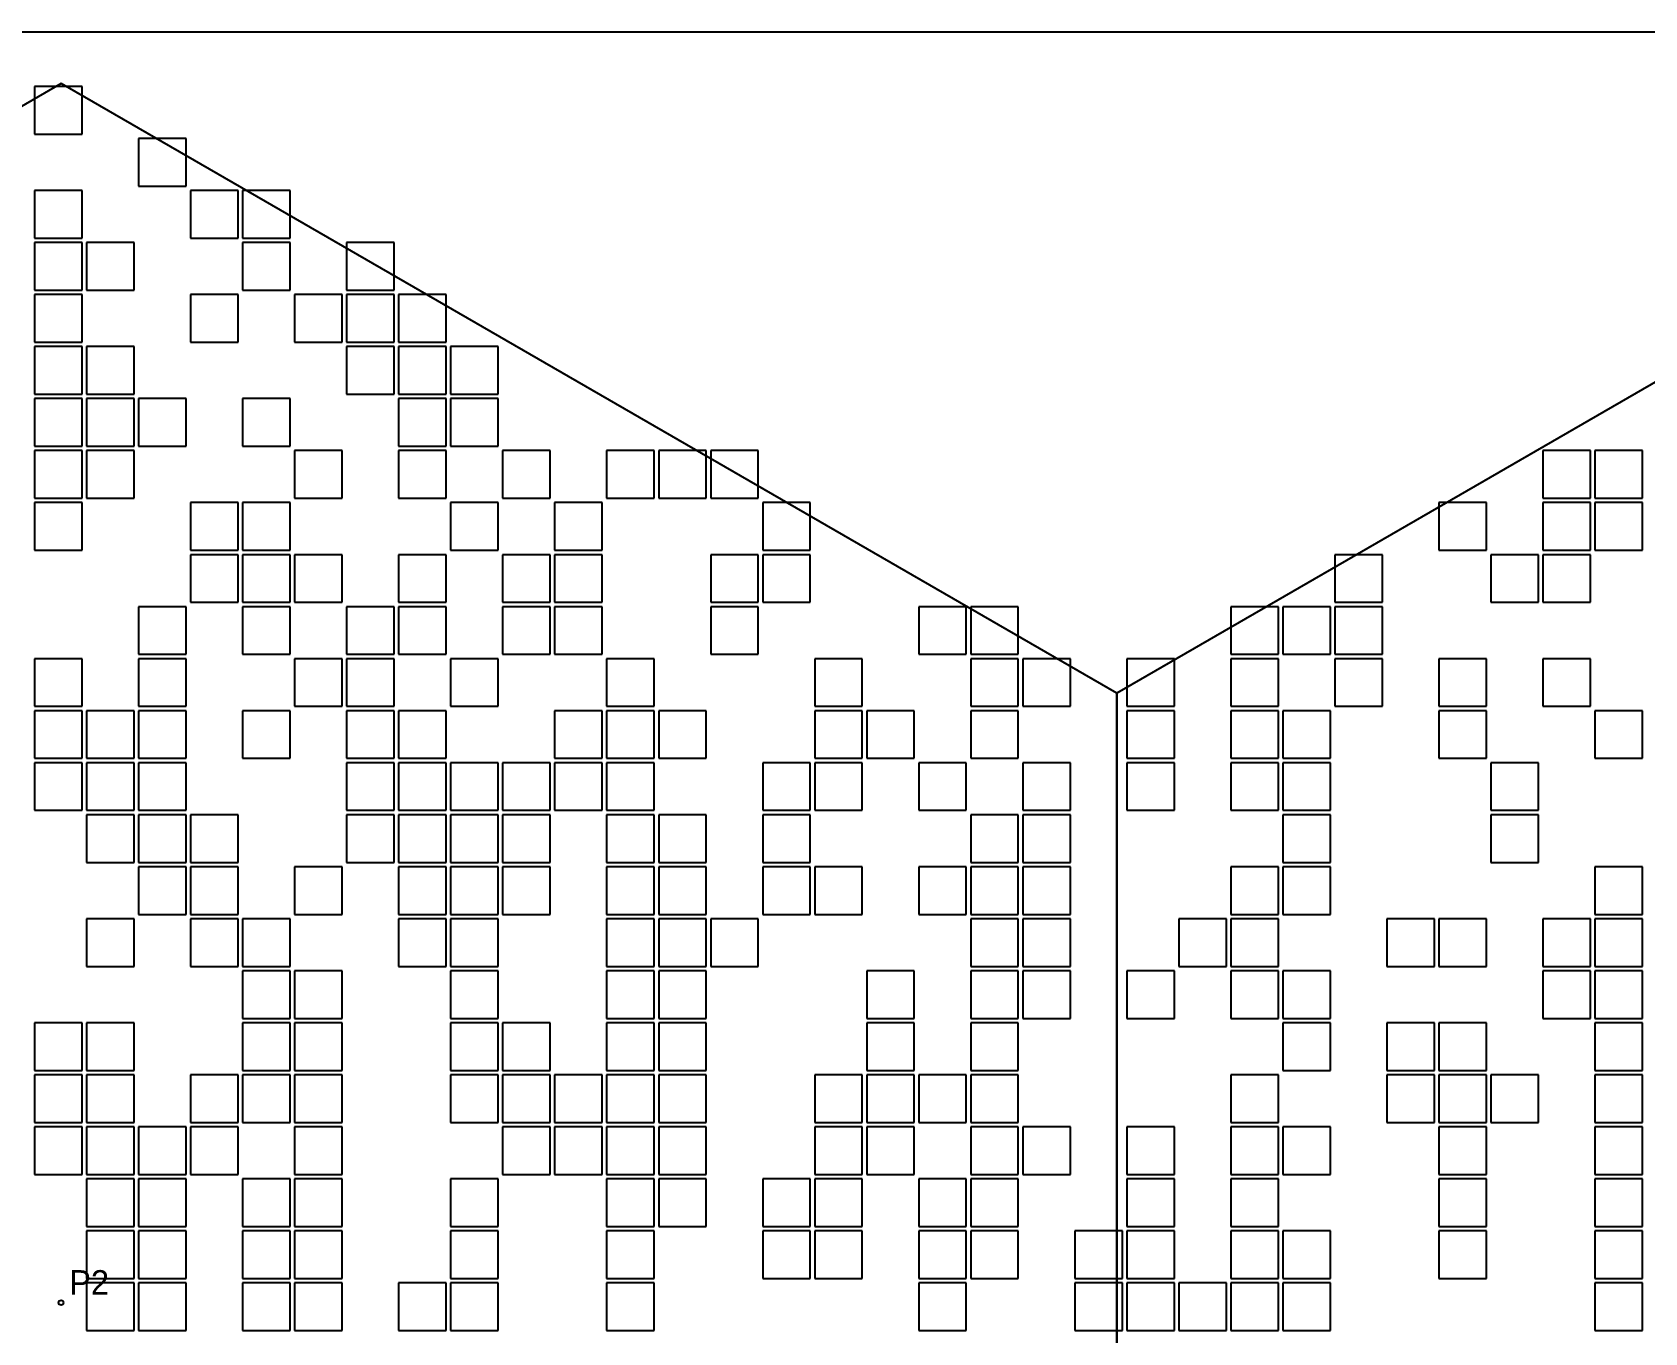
# Model space of a CAD drawing. Extents: x -326 to 326, y -269 to 269.
# Drawn here: x -198.4 to 0, y 108.8 to 268.8 of the extents above; entities that cross this region are included whole.
import ezdxf

# ---------------------------------------------------------------- set-up
doc = ezdxf.new("R2010")
doc.units = 0

msp = doc.modelspace()

# ---------------------------------------------------------------- linework, layer by layer
at = {"layer": 'BOARD'}
msp.add_line((326.4, 268.8), (-326.4, 268.8), dxfattribs=at)
at = {"layer": 'FEEDS'}
msp.add_circle((-194.856, 112.5), 0.3, dxfattribs=at)
at = {"layer": 'PATCHES'}
for p, q in [((-192.275, 262.125), (-198.125, 262.125)), ((-198.125, 262.125), (-198.125, 256.275)), ((-192.275, 256.275), (-192.275, 262.125)), ((-198.125, 256.275), (-192.275, 256.275)), ((-179.475, 255.725), (-185.325, 255.725)), ((-185.325, 255.725), (-185.325, 249.875)), ((-179.475, 249.875), (-179.475, 255.725)), ((-192.275, 249.325), (-198.125, 249.325)), ((-198.125, 249.325), (-198.125, 243.475)), ((-192.275, 243.475), (-192.275, 249.325)), ((-185.325, 249.875), (-179.475, 249.875)), ((-173.075, 249.325), (-178.925, 249.325)), ((-178.925, 249.325), (-178.925, 243.475)), ((-173.075, 243.475), (-173.075, 249.325)), ((-166.675, 249.325), (-172.525, 249.325)), ((-172.525, 249.325), (-172.525, 243.475)), ((-166.675, 243.475), (-166.675, 249.325)), ((-198.125, 243.475), (-192.275, 243.475)), ((-192.275, 242.925), (-198.125, 242.925)), ((-198.125, 242.925), (-198.125, 237.075)), ((-192.275, 237.075), (-192.275, 242.925)), ((-185.875, 242.925), (-191.725, 242.925)), ((-191.725, 242.925), (-191.725, 237.075)), ((-185.875, 237.075), (-185.875, 242.925)), ((-178.925, 243.475), (-173.075, 243.475)), ((-172.525, 243.475), (-166.675, 243.475)), ((-166.675, 242.925), (-172.525, 242.925)), ((-172.525, 242.925), (-172.525, 237.075)), ((-166.675, 237.075), (-166.675, 242.925)), ((-153.875, 242.925), (-159.725, 242.925)), ((-159.725, 242.925), (-159.725, 237.075)), ((-153.875, 237.075), (-153.875, 242.925)), ((-198.125, 237.075), (-192.275, 237.075)), ((-192.275, 236.525), (-198.125, 236.525)), ((-198.125, 236.525), (-198.125, 230.675)), ((-192.275, 230.675), (-192.275, 236.525)), ((-191.725, 237.075), (-185.875, 237.075)), ((-173.075, 236.525), (-178.925, 236.525)), ((-178.925, 236.525), (-178.925, 230.675)), ((-173.075, 230.675), (-173.075, 236.525)), ((-172.525, 237.075), (-166.675, 237.075)), ((-160.275, 236.525), (-166.125, 236.525)), ((-166.125, 236.525), (-166.125, 230.675)), ((-160.275, 230.675), (-160.275, 236.525)), ((-159.725, 237.075), (-153.875, 237.075)), ((-153.875, 236.525), (-159.725, 236.525)), ((-159.725, 236.525), (-159.725, 230.675)), ((-153.875, 230.675), (-153.875, 236.525)), ((-147.475, 236.525), (-153.325, 236.525)), ((-153.325, 236.525), (-153.325, 230.675)), ((-147.475, 230.675), (-147.475, 236.525)), ((-198.125, 230.675), (-192.275, 230.675)), ((-178.925, 230.675), (-173.075, 230.675)), ((-166.125, 230.675), (-160.275, 230.675)), ((-159.725, 230.675), (-153.875, 230.675)), ((-153.325, 230.675), (-147.475, 230.675)), ((-192.275, 230.125), (-198.125, 230.125)), ((-198.125, 230.125), (-198.125, 224.275)), ((-192.275, 224.275), (-192.275, 230.125)), ((-185.875, 230.125), (-191.725, 230.125)), ((-191.725, 230.125), (-191.725, 224.275)), ((-185.875, 224.275), (-185.875, 230.125)), ((-153.875, 230.125), (-159.725, 230.125)), ((-159.725, 230.125), (-159.725, 224.275)), ((-153.875, 224.275), (-153.875, 230.125)), ((-147.475, 230.125), (-153.325, 230.125)), ((-153.325, 230.125), (-153.325, 224.275)), ((-147.475, 224.275), (-147.475, 230.125)), ((-141.075, 230.125), (-146.925, 230.125)), ((-146.925, 230.125), (-146.925, 224.275)), ((-141.075, 224.275), (-141.075, 230.125)), ((-198.125, 224.275), (-192.275, 224.275)), ((-191.725, 224.275), (-185.875, 224.275)), ((-159.725, 224.275), (-153.875, 224.275)), ((-153.325, 224.275), (-147.475, 224.275)), ((-146.925, 224.275), (-141.075, 224.275)), ((-192.275, 223.725), (-198.125, 223.725)), ((-198.125, 223.725), (-198.125, 217.875)), ((-192.275, 217.875), (-192.275, 223.725)), ((-185.875, 223.725), (-191.725, 223.725)), ((-191.725, 223.725), (-191.725, 217.875)), ((-185.875, 217.875), (-185.875, 223.725)), ((-179.475, 223.725), (-185.325, 223.725)), ((-185.325, 223.725), (-185.325, 217.875)), ((-179.475, 217.875), (-179.475, 223.725)), ((-166.675, 223.725), (-172.525, 223.725)), ((-172.525, 223.725), (-172.525, 217.875)), ((-166.675, 217.875), (-166.675, 223.725)), ((-147.475, 223.725), (-153.325, 223.725)), ((-153.325, 223.725), (-153.325, 217.875)), ((-147.475, 217.875), (-147.475, 223.725)), ((-141.075, 223.725), (-146.925, 223.725)), ((-146.925, 223.725), (-146.925, 217.875)), ((-141.075, 217.875), (-141.075, 223.725)), ((-198.125, 217.875), (-192.275, 217.875)), ((-192.275, 217.325), (-198.125, 217.325)), ((-198.125, 217.325), (-198.125, 211.475)), ((-192.275, 211.475), (-192.275, 217.325)), ((-191.725, 217.875), (-185.875, 217.875)), ((-185.875, 217.325), (-191.725, 217.325)), ((-191.725, 217.325), (-191.725, 211.475)), ((-185.875, 211.475), (-185.875, 217.325)), ((-185.325, 217.875), (-179.475, 217.875)), ((-172.525, 217.875), (-166.675, 217.875)), ((-160.275, 217.325), (-166.125, 217.325)), ((-166.125, 217.325), (-166.125, 211.475)), ((-160.275, 211.475), (-160.275, 217.325)), ((-153.325, 217.875), (-147.475, 217.875)), ((-147.475, 217.325), (-153.325, 217.325)), ((-153.325, 217.325), (-153.325, 211.475)), ((-147.475, 211.475), (-147.475, 217.325)), ((-146.925, 217.875), (-141.075, 217.875)), ((-134.675, 217.325), (-140.525, 217.325)), ((-140.525, 217.325), (-140.525, 211.475)), ((-134.675, 211.475), (-134.675, 217.325)), ((-121.875, 217.325), (-127.725, 217.325)), ((-127.725, 217.325), (-127.725, 211.475)), ((-121.875, 211.475), (-121.875, 217.325)), ((-115.475, 217.325), (-121.325, 217.325)), ((-121.325, 217.325), (-121.325, 211.475)), ((-115.475, 211.475), (-115.475, 217.325)), ((-109.075, 217.325), (-114.925, 217.325)), ((-114.925, 217.325), (-114.925, 211.475)), ((-109.075, 211.475), (-109.075, 217.325)), ((-6.675, 217.325), (-12.525, 217.325)), ((-12.525, 217.325), (-12.525, 211.475)), ((-6.675, 211.475), (-6.675, 217.325)), ((-0.275, 217.325), (-6.125, 217.325)), ((-6.125, 217.325), (-6.125, 211.475)), ((-0.275, 211.475), (-0.275, 217.325)), ((-198.125, 211.475), (-192.275, 211.475)), ((-192.275, 210.925), (-198.125, 210.925)), ((-198.125, 210.925), (-198.125, 205.075)), ((-192.275, 205.075), (-192.275, 210.925)), ((-191.725, 211.475), (-185.875, 211.475)), ((-173.075, 210.925), (-178.925, 210.925)), ((-178.925, 210.925), (-178.925, 205.075)), ((-173.075, 205.075), (-173.075, 210.925)), ((-166.675, 210.925), (-172.525, 210.925)), ((-172.525, 210.925), (-172.525, 205.075)), ((-166.675, 205.075), (-166.675, 210.925)), ((-166.125, 211.475), (-160.275, 211.475)), ((-153.325, 211.475), (-147.475, 211.475)), ((-141.075, 210.925), (-146.925, 210.925)), ((-146.925, 210.925), (-146.925, 205.075)), ((-141.075, 205.075), (-141.075, 210.925)), ((-140.525, 211.475), (-134.675, 211.475)), ((-128.275, 210.925), (-134.125, 210.925)), ((-134.125, 210.925), (-134.125, 205.075)), ((-128.275, 205.075), (-128.275, 210.925)), ((-127.725, 211.475), (-121.875, 211.475)), ((-121.325, 211.475), (-115.475, 211.475)), ((-114.925, 211.475), (-109.075, 211.475)), ((-102.675, 210.925), (-108.525, 210.925)), ((-108.525, 210.925), (-108.525, 205.075)), ((-102.675, 205.075), (-102.675, 210.925)), ((-19.475, 210.925), (-25.325, 210.925)), ((-25.325, 210.925), (-25.325, 205.075)), ((-19.475, 205.075), (-19.475, 210.925)), ((-12.525, 211.475), (-6.675, 211.475)), ((-6.675, 210.925), (-12.525, 210.925)), ((-12.525, 210.925), (-12.525, 205.075)), ((-6.675, 205.075), (-6.675, 210.925)), ((-6.125, 211.475), (-0.275, 211.475)), ((-0.275, 210.925), (-6.125, 210.925)), ((-6.125, 210.925), (-6.125, 205.075)), ((-0.275, 205.075), (-0.275, 210.925)), ((-198.125, 205.075), (-192.275, 205.075)), ((-178.925, 205.075), (-173.075, 205.075)), ((-173.075, 204.525), (-178.925, 204.525)), ((-178.925, 204.525), (-178.925, 198.675)), ((-173.075, 198.675), (-173.075, 204.525)), ((-172.525, 205.075), (-166.675, 205.075)), ((-166.675, 204.525), (-172.525, 204.525)), ((-172.525, 204.525), (-172.525, 198.675)), ((-166.675, 198.675), (-166.675, 204.525)), ((-160.275, 204.525), (-166.125, 204.525)), ((-166.125, 204.525), (-166.125, 198.675)), ((-160.275, 198.675), (-160.275, 204.525)), ((-147.475, 204.525), (-153.325, 204.525)), ((-153.325, 204.525), (-153.325, 198.675)), ((-147.475, 198.675), (-147.475, 204.525)), ((-146.925, 205.075), (-141.075, 205.075)), ((-134.675, 204.525), (-140.525, 204.525)), ((-140.525, 204.525), (-140.525, 198.675)), ((-134.675, 198.675), (-134.675, 204.525)), ((-134.125, 205.075), (-128.275, 205.075)), ((-128.275, 204.525), (-134.125, 204.525)), ((-134.125, 204.525), (-134.125, 198.675)), ((-128.275, 198.675), (-128.275, 204.525)), ((-109.075, 204.525), (-114.925, 204.525)), ((-114.925, 204.525), (-114.925, 198.675)), ((-109.075, 198.675), (-109.075, 204.525)), ((-108.525, 205.075), (-102.675, 205.075)), ((-102.675, 204.525), (-108.525, 204.525)), ((-108.525, 204.525), (-108.525, 198.675)), ((-102.675, 198.675), (-102.675, 204.525)), ((-32.275, 204.525), (-38.125, 204.525)), ((-38.125, 204.525), (-38.125, 198.675)), ((-32.275, 198.675), (-32.275, 204.525)), ((-25.325, 205.075), (-19.475, 205.075)), ((-13.075, 204.525), (-18.925, 204.525)), ((-18.925, 204.525), (-18.925, 198.675)), ((-13.075, 198.675), (-13.075, 204.525)), ((-12.525, 205.075), (-6.675, 205.075)), ((-6.675, 204.525), (-12.525, 204.525)), ((-12.525, 204.525), (-12.525, 198.675)), ((-6.675, 198.675), (-6.675, 204.525)), ((-6.125, 205.075), (-0.275, 205.075)), ((-178.925, 198.675), (-173.075, 198.675)), ((-172.525, 198.675), (-166.675, 198.675)), ((-166.125, 198.675), (-160.275, 198.675)), ((-153.325, 198.675), (-147.475, 198.675)), ((-140.525, 198.675), (-134.675, 198.675)), ((-134.125, 198.675), (-128.275, 198.675)), ((-114.925, 198.675), (-109.075, 198.675)), ((-108.525, 198.675), (-102.675, 198.675)), ((-38.125, 198.675), (-32.275, 198.675)), ((-18.925, 198.675), (-13.075, 198.675)), ((-12.525, 198.675), (-6.675, 198.675)), ((-179.475, 198.125), (-185.325, 198.125)), ((-185.325, 198.125), (-185.325, 192.275)), ((-179.475, 192.275), (-179.475, 198.125)), ((-166.675, 198.125), (-172.525, 198.125)), ((-172.525, 198.125), (-172.525, 192.275)), ((-166.675, 192.275), (-166.675, 198.125)), ((-153.875, 198.125), (-159.725, 198.125)), ((-159.725, 198.125), (-159.725, 192.275)), ((-153.875, 192.275), (-153.875, 198.125)), ((-147.475, 198.125), (-153.325, 198.125)), ((-153.325, 198.125), (-153.325, 192.275)), ((-147.475, 192.275), (-147.475, 198.125)), ((-134.675, 198.125), (-140.525, 198.125)), ((-140.525, 198.125), (-140.525, 192.275)), ((-134.675, 192.275), (-134.675, 198.125)), ((-128.275, 198.125), (-134.125, 198.125)), ((-134.125, 198.125), (-134.125, 192.275)), ((-128.275, 192.275), (-128.275, 198.125)), ((-109.075, 198.125), (-114.925, 198.125)), ((-114.925, 198.125), (-114.925, 192.275)), ((-109.075, 192.275), (-109.075, 198.125)), ((-83.475, 198.125), (-89.325, 198.125)), ((-89.325, 198.125), (-89.325, 192.275)), ((-83.475, 192.275), (-83.475, 198.125)), ((-77.075, 198.125), (-82.925, 198.125)), ((-82.925, 198.125), (-82.925, 192.275)), ((-77.075, 192.275), (-77.075, 198.125)), ((-45.075, 198.125), (-50.925, 198.125)), ((-50.925, 198.125), (-50.925, 192.275)), ((-45.075, 192.275), (-45.075, 198.125)), ((-38.675, 198.125), (-44.525, 198.125)), ((-44.525, 198.125), (-44.525, 192.275)), ((-38.675, 192.275), (-38.675, 198.125)), ((-32.275, 198.125), (-38.125, 198.125)), ((-38.125, 198.125), (-38.125, 192.275)), ((-32.275, 192.275), (-32.275, 198.125)), ((-192.275, 191.725), (-198.125, 191.725)), ((-198.125, 191.725), (-198.125, 185.875)), ((-192.275, 185.875), (-192.275, 191.725)), ((-185.325, 192.275), (-179.475, 192.275)), ((-179.475, 191.725), (-185.325, 191.725)), ((-185.325, 191.725), (-185.325, 185.875)), ((-179.475, 185.875), (-179.475, 191.725)), ((-172.525, 192.275), (-166.675, 192.275)), ((-160.275, 191.725), (-166.125, 191.725)), ((-166.125, 191.725), (-166.125, 185.875)), ((-160.275, 185.875), (-160.275, 191.725)), ((-159.725, 192.275), (-153.875, 192.275)), ((-153.875, 191.725), (-159.725, 191.725)), ((-159.725, 191.725), (-159.725, 185.875)), ((-153.875, 185.875), (-153.875, 191.725)), ((-153.325, 192.275), (-147.475, 192.275)), ((-141.075, 191.725), (-146.925, 191.725)), ((-146.925, 191.725), (-146.925, 185.875)), ((-141.075, 185.875), (-141.075, 191.725)), ((-140.525, 192.275), (-134.675, 192.275)), ((-134.125, 192.275), (-128.275, 192.275)), ((-121.875, 191.725), (-127.725, 191.725)), ((-127.725, 191.725), (-127.725, 185.875)), ((-121.875, 185.875), (-121.875, 191.725)), ((-114.925, 192.275), (-109.075, 192.275)), ((-96.275, 191.725), (-102.125, 191.725)), ((-102.125, 191.725), (-102.125, 185.875)), ((-96.275, 185.875), (-96.275, 191.725)), ((-89.325, 192.275), (-83.475, 192.275)), ((-82.925, 192.275), (-77.075, 192.275)), ((-77.075, 191.725), (-82.925, 191.725)), ((-82.925, 191.725), (-82.925, 185.875)), ((-77.075, 185.875), (-77.075, 191.725)), ((-70.675, 191.725), (-76.525, 191.725)), ((-76.525, 191.725), (-76.525, 185.875)), ((-70.675, 185.875), (-70.675, 191.725)), ((-57.875, 191.725), (-63.725, 191.725)), ((-63.725, 191.725), (-63.725, 185.875)), ((-57.875, 185.875), (-57.875, 191.725)), ((-50.925, 192.275), (-45.075, 192.275)), ((-45.075, 191.725), (-50.925, 191.725)), ((-50.925, 191.725), (-50.925, 185.875)), ((-45.075, 185.875), (-45.075, 191.725)), ((-44.525, 192.275), (-38.675, 192.275)), ((-38.125, 192.275), (-32.275, 192.275)), ((-32.275, 191.725), (-38.125, 191.725)), ((-38.125, 191.725), (-38.125, 185.875)), ((-32.275, 185.875), (-32.275, 191.725)), ((-19.475, 191.725), (-25.325, 191.725)), ((-25.325, 191.725), (-25.325, 185.875)), ((-19.475, 185.875), (-19.475, 191.725)), ((-6.675, 191.725), (-12.525, 191.725)), ((-12.525, 191.725), (-12.525, 185.875)), ((-6.675, 185.875), (-6.675, 191.725)), ((-198.125, 185.875), (-192.275, 185.875)), ((-192.275, 185.325), (-198.125, 185.325)), ((-198.125, 185.325), (-198.125, 179.475)), ((-192.275, 179.475), (-192.275, 185.325)), ((-185.875, 185.325), (-191.725, 185.325)), ((-191.725, 185.325), (-191.725, 179.475)), ((-185.875, 179.475), (-185.875, 185.325)), ((-185.325, 185.875), (-179.475, 185.875)), ((-179.475, 185.325), (-185.325, 185.325)), ((-185.325, 185.325), (-185.325, 179.475)), ((-179.475, 179.475), (-179.475, 185.325)), ((-166.675, 185.325), (-172.525, 185.325)), ((-172.525, 185.325), (-172.525, 179.475)), ((-166.675, 179.475), (-166.675, 185.325)), ((-166.125, 185.875), (-160.275, 185.875)), ((-159.725, 185.875), (-153.875, 185.875)), ((-153.875, 185.325), (-159.725, 185.325)), ((-159.725, 185.325), (-159.725, 179.475)), ((-153.875, 179.475), (-153.875, 185.325)), ((-147.475, 185.325), (-153.325, 185.325)), ((-153.325, 185.325), (-153.325, 179.475)), ((-147.475, 179.475), (-147.475, 185.325)), ((-146.925, 185.875), (-141.075, 185.875)), ((-128.275, 185.325), (-134.125, 185.325)), ((-134.125, 185.325), (-134.125, 179.475)), ((-128.275, 179.475), (-128.275, 185.325)), ((-127.725, 185.875), (-121.875, 185.875)), ((-121.875, 185.325), (-127.725, 185.325)), ((-127.725, 185.325), (-127.725, 179.475)), ((-121.875, 179.475), (-121.875, 185.325)), ((-115.475, 185.325), (-121.325, 185.325)), ((-121.325, 185.325), (-121.325, 179.475)), ((-115.475, 179.475), (-115.475, 185.325)), ((-102.125, 185.875), (-96.275, 185.875)), ((-96.275, 185.325), (-102.125, 185.325)), ((-102.125, 185.325), (-102.125, 179.475)), ((-96.275, 179.475), (-96.275, 185.325)), ((-89.875, 185.325), (-95.725, 185.325)), ((-95.725, 185.325), (-95.725, 179.475)), ((-89.875, 179.475), (-89.875, 185.325)), ((-82.925, 185.875), (-77.075, 185.875)), ((-77.075, 185.325), (-82.925, 185.325)), ((-82.925, 185.325), (-82.925, 179.475)), ((-77.075, 179.475), (-77.075, 185.325)), ((-76.525, 185.875), (-70.675, 185.875)), ((-63.725, 185.875), (-57.875, 185.875)), ((-57.875, 185.325), (-63.725, 185.325)), ((-63.725, 185.325), (-63.725, 179.475)), ((-57.875, 179.475), (-57.875, 185.325)), ((-50.925, 185.875), (-45.075, 185.875)), ((-45.075, 185.325), (-50.925, 185.325)), ((-50.925, 185.325), (-50.925, 179.475)), ((-45.075, 179.475), (-45.075, 185.325)), ((-38.675, 185.325), (-44.525, 185.325)), ((-44.525, 185.325), (-44.525, 179.475)), ((-38.675, 179.475), (-38.675, 185.325)), ((-38.125, 185.875), (-32.275, 185.875)), ((-25.325, 185.875), (-19.475, 185.875)), ((-19.475, 185.325), (-25.325, 185.325)), ((-25.325, 185.325), (-25.325, 179.475)), ((-19.475, 179.475), (-19.475, 185.325)), ((-12.525, 185.875), (-6.675, 185.875)), ((-0.275, 185.325), (-6.125, 185.325)), ((-6.125, 185.325), (-6.125, 179.475)), ((-0.275, 179.475), (-0.275, 185.325)), ((-198.125, 179.475), (-192.275, 179.475)), ((-192.275, 178.925), (-198.125, 178.925)), ((-198.125, 178.925), (-198.125, 173.075)), ((-192.275, 173.075), (-192.275, 178.925)), ((-191.725, 179.475), (-185.875, 179.475)), ((-185.875, 178.925), (-191.725, 178.925)), ((-191.725, 178.925), (-191.725, 173.075)), ((-185.875, 173.075), (-185.875, 178.925)), ((-185.325, 179.475), (-179.475, 179.475)), ((-179.475, 178.925), (-185.325, 178.925)), ((-185.325, 178.925), (-185.325, 173.075)), ((-179.475, 173.075), (-179.475, 178.925)), ((-172.525, 179.475), (-166.675, 179.475)), ((-159.725, 179.475), (-153.875, 179.475)), ((-153.875, 178.925), (-159.725, 178.925)), ((-159.725, 178.925), (-159.725, 173.075)), ((-153.875, 173.075), (-153.875, 178.925)), ((-153.325, 179.475), (-147.475, 179.475)), ((-147.475, 178.925), (-153.325, 178.925)), ((-153.325, 178.925), (-153.325, 173.075)), ((-147.475, 173.075), (-147.475, 178.925)), ((-141.075, 178.925), (-146.925, 178.925)), ((-146.925, 178.925), (-146.925, 173.075)), ((-141.075, 173.075), (-141.075, 178.925)), ((-134.675, 178.925), (-140.525, 178.925)), ((-140.525, 178.925), (-140.525, 173.075)), ((-134.675, 173.075), (-134.675, 178.925)), ((-134.125, 179.475), (-128.275, 179.475)), ((-128.275, 178.925), (-134.125, 178.925)), ((-134.125, 178.925), (-134.125, 173.075)), ((-128.275, 173.075), (-128.275, 178.925)), ((-127.725, 179.475), (-121.875, 179.475)), ((-121.875, 178.925), (-127.725, 178.925)), ((-127.725, 178.925), (-127.725, 173.075)), ((-121.875, 173.075), (-121.875, 178.925)), ((-121.325, 179.475), (-115.475, 179.475)), ((-102.675, 178.925), (-108.525, 178.925)), ((-108.525, 178.925), (-108.525, 173.075)), ((-102.675, 173.075), (-102.675, 178.925)), ((-102.125, 179.475), (-96.275, 179.475)), ((-96.275, 178.925), (-102.125, 178.925)), ((-102.125, 178.925), (-102.125, 173.075)), ((-96.275, 173.075), (-96.275, 178.925)), ((-95.725, 179.475), (-89.875, 179.475)), ((-83.475, 178.925), (-89.325, 178.925)), ((-89.325, 178.925), (-89.325, 173.075)), ((-83.475, 173.075), (-83.475, 178.925)), ((-82.925, 179.475), (-77.075, 179.475)), ((-70.675, 178.925), (-76.525, 178.925)), ((-76.525, 178.925), (-76.525, 173.075)), ((-70.675, 173.075), (-70.675, 178.925)), ((-63.725, 179.475), (-57.875, 179.475)), ((-57.875, 178.925), (-63.725, 178.925)), ((-63.725, 178.925), (-63.725, 173.075)), ((-57.875, 173.075), (-57.875, 178.925)), ((-50.925, 179.475), (-45.075, 179.475)), ((-45.075, 178.925), (-50.925, 178.925)), ((-50.925, 178.925), (-50.925, 173.075)), ((-45.075, 173.075), (-45.075, 178.925)), ((-44.525, 179.475), (-38.675, 179.475)), ((-38.675, 178.925), (-44.525, 178.925)), ((-44.525, 178.925), (-44.525, 173.075)), ((-38.675, 173.075), (-38.675, 178.925)), ((-25.325, 179.475), (-19.475, 179.475)), ((-13.075, 178.925), (-18.925, 178.925)), ((-18.925, 178.925), (-18.925, 173.075)), ((-13.075, 173.075), (-13.075, 178.925)), ((-6.125, 179.475), (-0.275, 179.475)), ((-198.125, 173.075), (-192.275, 173.075)), ((-191.725, 173.075), (-185.875, 173.075)), ((-185.325, 173.075), (-179.475, 173.075)), ((-159.725, 173.075), (-153.875, 173.075)), ((-153.325, 173.075), (-147.475, 173.075)), ((-146.925, 173.075), (-141.075, 173.075)), ((-140.525, 173.075), (-134.675, 173.075)), ((-134.125, 173.075), (-128.275, 173.075)), ((-127.725, 173.075), (-121.875, 173.075)), ((-108.525, 173.075), (-102.675, 173.075)), ((-102.125, 173.075), (-96.275, 173.075)), ((-89.325, 173.075), (-83.475, 173.075)), ((-76.525, 173.075), (-70.675, 173.075)), ((-63.725, 173.075), (-57.875, 173.075)), ((-50.925, 173.075), (-45.075, 173.075)), ((-44.525, 173.075), (-38.675, 173.075)), ((-18.925, 173.075), (-13.075, 173.075)), ((-185.875, 172.525), (-191.725, 172.525)), ((-191.725, 172.525), (-191.725, 166.675)), ((-185.875, 166.675), (-185.875, 172.525)), ((-179.475, 172.525), (-185.325, 172.525)), ((-185.325, 172.525), (-185.325, 166.675)), ((-179.475, 166.675), (-179.475, 172.525)), ((-173.075, 172.525), (-178.925, 172.525)), ((-178.925, 172.525), (-178.925, 166.675)), ((-173.075, 166.675), (-173.075, 172.525)), ((-153.875, 172.525), (-159.725, 172.525)), ((-159.725, 172.525), (-159.725, 166.675)), ((-153.875, 166.675), (-153.875, 172.525)), ((-147.475, 172.525), (-153.325, 172.525)), ((-153.325, 172.525), (-153.325, 166.675)), ((-147.475, 166.675), (-147.475, 172.525)), ((-141.075, 172.525), (-146.925, 172.525)), ((-146.925, 172.525), (-146.925, 166.675)), ((-141.075, 166.675), (-141.075, 172.525)), ((-134.675, 172.525), (-140.525, 172.525)), ((-140.525, 172.525), (-140.525, 166.675)), ((-134.675, 166.675), (-134.675, 172.525)), ((-121.875, 172.525), (-127.725, 172.525)), ((-127.725, 172.525), (-127.725, 166.675)), ((-121.875, 166.675), (-121.875, 172.525)), ((-115.475, 172.525), (-121.325, 172.525)), ((-121.325, 172.525), (-121.325, 166.675)), ((-115.475, 166.675), (-115.475, 172.525)), ((-102.675, 172.525), (-108.525, 172.525)), ((-108.525, 172.525), (-108.525, 166.675)), ((-102.675, 166.675), (-102.675, 172.525)), ((-77.075, 172.525), (-82.925, 172.525)), ((-82.925, 172.525), (-82.925, 166.675)), ((-77.075, 166.675), (-77.075, 172.525)), ((-70.675, 172.525), (-76.525, 172.525)), ((-76.525, 172.525), (-76.525, 166.675)), ((-70.675, 166.675), (-70.675, 172.525)), ((-38.675, 172.525), (-44.525, 172.525)), ((-44.525, 172.525), (-44.525, 166.675)), ((-38.675, 166.675), (-38.675, 172.525)), ((-13.075, 172.525), (-18.925, 172.525)), ((-18.925, 172.525), (-18.925, 166.675)), ((-13.075, 166.675), (-13.075, 172.525)), ((-191.725, 166.675), (-185.875, 166.675)), ((-185.325, 166.675), (-179.475, 166.675)), ((-178.925, 166.675), (-173.075, 166.675)), ((-159.725, 166.675), (-153.875, 166.675)), ((-153.325, 166.675), (-147.475, 166.675)), ((-146.925, 166.675), (-141.075, 166.675)), ((-140.525, 166.675), (-134.675, 166.675)), ((-127.725, 166.675), (-121.875, 166.675)), ((-121.325, 166.675), (-115.475, 166.675)), ((-108.525, 166.675), (-102.675, 166.675)), ((-82.925, 166.675), (-77.075, 166.675)), ((-76.525, 166.675), (-70.675, 166.675)), ((-44.525, 166.675), (-38.675, 166.675)), ((-18.925, 166.675), (-13.075, 166.675)), ((-179.475, 166.125), (-185.325, 166.125)), ((-185.325, 166.125), (-185.325, 160.275)), ((-179.475, 160.275), (-179.475, 166.125)), ((-173.075, 166.125), (-178.925, 166.125)), ((-178.925, 166.125), (-178.925, 160.275)), ((-173.075, 160.275), (-173.075, 166.125)), ((-160.275, 166.125), (-166.125, 166.125)), ((-166.125, 166.125), (-166.125, 160.275)), ((-160.275, 160.275), (-160.275, 166.125)), ((-147.475, 166.125), (-153.325, 166.125)), ((-153.325, 166.125), (-153.325, 160.275)), ((-147.475, 160.275), (-147.475, 166.125)), ((-141.075, 166.125), (-146.925, 166.125)), ((-146.925, 166.125), (-146.925, 160.275)), ((-141.075, 160.275), (-141.075, 166.125)), ((-134.675, 166.125), (-140.525, 166.125)), ((-140.525, 166.125), (-140.525, 160.275)), ((-134.675, 160.275), (-134.675, 166.125)), ((-121.875, 166.125), (-127.725, 166.125)), ((-127.725, 166.125), (-127.725, 160.275)), ((-121.875, 160.275), (-121.875, 166.125)), ((-115.475, 166.125), (-121.325, 166.125)), ((-121.325, 166.125), (-121.325, 160.275)), ((-115.475, 160.275), (-115.475, 166.125)), ((-102.675, 166.125), (-108.525, 166.125)), ((-108.525, 166.125), (-108.525, 160.275)), ((-102.675, 160.275), (-102.675, 166.125)), ((-96.275, 166.125), (-102.125, 166.125)), ((-102.125, 166.125), (-102.125, 160.275)), ((-96.275, 160.275), (-96.275, 166.125)), ((-83.475, 166.125), (-89.325, 166.125)), ((-89.325, 166.125), (-89.325, 160.275)), ((-83.475, 160.275), (-83.475, 166.125)), ((-77.075, 166.125), (-82.925, 166.125)), ((-82.925, 166.125), (-82.925, 160.275)), ((-77.075, 160.275), (-77.075, 166.125)), ((-70.675, 166.125), (-76.525, 166.125)), ((-76.525, 166.125), (-76.525, 160.275)), ((-70.675, 160.275), (-70.675, 166.125)), ((-45.075, 166.125), (-50.925, 166.125)), ((-50.925, 166.125), (-50.925, 160.275)), ((-45.075, 160.275), (-45.075, 166.125)), ((-38.675, 166.125), (-44.525, 166.125)), ((-44.525, 166.125), (-44.525, 160.275)), ((-38.675, 160.275), (-38.675, 166.125)), ((-0.275, 166.125), (-6.125, 166.125)), ((-6.125, 166.125), (-6.125, 160.275)), ((-0.275, 160.275), (-0.275, 166.125)), ((-185.875, 159.725), (-191.725, 159.725)), ((-191.725, 159.725), (-191.725, 153.875)), ((-185.875, 153.875), (-185.875, 159.725)), ((-185.325, 160.275), (-179.475, 160.275)), ((-178.925, 160.275), (-173.075, 160.275)), ((-173.075, 159.725), (-178.925, 159.725)), ((-178.925, 159.725), (-178.925, 153.875)), ((-173.075, 153.875), (-173.075, 159.725)), ((-166.675, 159.725), (-172.525, 159.725)), ((-172.525, 159.725), (-172.525, 153.875)), ((-166.675, 153.875), (-166.675, 159.725)), ((-166.125, 160.275), (-160.275, 160.275)), ((-153.325, 160.275), (-147.475, 160.275)), ((-147.475, 159.725), (-153.325, 159.725)), ((-153.325, 159.725), (-153.325, 153.875)), ((-147.475, 153.875), (-147.475, 159.725)), ((-146.925, 160.275), (-141.075, 160.275)), ((-141.075, 159.725), (-146.925, 159.725)), ((-146.925, 159.725), (-146.925, 153.875)), ((-141.075, 153.875), (-141.075, 159.725)), ((-140.525, 160.275), (-134.675, 160.275)), ((-127.725, 160.275), (-121.875, 160.275)), ((-121.875, 159.725), (-127.725, 159.725)), ((-127.725, 159.725), (-127.725, 153.875)), ((-121.875, 153.875), (-121.875, 159.725)), ((-121.325, 160.275), (-115.475, 160.275)), ((-115.475, 159.725), (-121.325, 159.725)), ((-121.325, 159.725), (-121.325, 153.875)), ((-115.475, 153.875), (-115.475, 159.725)), ((-109.075, 159.725), (-114.925, 159.725)), ((-114.925, 159.725), (-114.925, 153.875)), ((-109.075, 153.875), (-109.075, 159.725)), ((-108.525, 160.275), (-102.675, 160.275)), ((-102.125, 160.275), (-96.275, 160.275)), ((-89.325, 160.275), (-83.475, 160.275)), ((-82.925, 160.275), (-77.075, 160.275)), ((-77.075, 159.725), (-82.925, 159.725)), ((-82.925, 159.725), (-82.925, 153.875)), ((-77.075, 153.875), (-77.075, 159.725)), ((-76.525, 160.275), (-70.675, 160.275)), ((-70.675, 159.725), (-76.525, 159.725)), ((-76.525, 159.725), (-76.525, 153.875)), ((-70.675, 153.875), (-70.675, 159.725)), ((-51.475, 159.725), (-57.325, 159.725)), ((-57.325, 159.725), (-57.325, 153.875)), ((-51.475, 153.875), (-51.475, 159.725)), ((-50.925, 160.275), (-45.075, 160.275)), ((-45.075, 159.725), (-50.925, 159.725)), ((-50.925, 159.725), (-50.925, 153.875)), ((-45.075, 153.875), (-45.075, 159.725)), ((-44.525, 160.275), (-38.675, 160.275)), ((-25.875, 159.725), (-31.725, 159.725)), ((-31.725, 159.725), (-31.725, 153.875)), ((-25.875, 153.875), (-25.875, 159.725)), ((-19.475, 159.725), (-25.325, 159.725)), ((-25.325, 159.725), (-25.325, 153.875)), ((-19.475, 153.875), (-19.475, 159.725)), ((-6.675, 159.725), (-12.525, 159.725)), ((-12.525, 159.725), (-12.525, 153.875)), ((-6.675, 153.875), (-6.675, 159.725)), ((-6.125, 160.275), (-0.275, 160.275)), ((-0.275, 159.725), (-6.125, 159.725)), ((-6.125, 159.725), (-6.125, 153.875)), ((-0.275, 153.875), (-0.275, 159.725)), ((-191.725, 153.875), (-185.875, 153.875)), ((-178.925, 153.875), (-173.075, 153.875)), ((-172.525, 153.875), (-166.675, 153.875)), ((-166.675, 153.325), (-172.525, 153.325)), ((-172.525, 153.325), (-172.525, 147.475)), ((-166.675, 147.475), (-166.675, 153.325)), ((-160.275, 153.325), (-166.125, 153.325)), ((-166.125, 153.325), (-166.125, 147.475)), ((-160.275, 147.475), (-160.275, 153.325)), ((-153.325, 153.875), (-147.475, 153.875)), ((-146.925, 153.875), (-141.075, 153.875)), ((-141.075, 153.325), (-146.925, 153.325)), ((-146.925, 153.325), (-146.925, 147.475)), ((-141.075, 147.475), (-141.075, 153.325)), ((-127.725, 153.875), (-121.875, 153.875)), ((-121.875, 153.325), (-127.725, 153.325)), ((-127.725, 153.325), (-127.725, 147.475)), ((-121.875, 147.475), (-121.875, 153.325)), ((-121.325, 153.875), (-115.475, 153.875)), ((-115.475, 153.325), (-121.325, 153.325)), ((-121.325, 153.325), (-121.325, 147.475)), ((-115.475, 147.475), (-115.475, 153.325)), ((-114.925, 153.875), (-109.075, 153.875)), ((-89.875, 153.325), (-95.725, 153.325)), ((-95.725, 153.325), (-95.725, 147.475)), ((-89.875, 147.475), (-89.875, 153.325)), ((-82.925, 153.875), (-77.075, 153.875)), ((-77.075, 153.325), (-82.925, 153.325)), ((-82.925, 153.325), (-82.925, 147.475)), ((-77.075, 147.475), (-77.075, 153.325)), ((-76.525, 153.875), (-70.675, 153.875)), ((-70.675, 153.325), (-76.525, 153.325)), ((-76.525, 153.325), (-76.525, 147.475)), ((-70.675, 147.475), (-70.675, 153.325)), ((-57.875, 153.325), (-63.725, 153.325)), ((-63.725, 153.325), (-63.725, 147.475)), ((-57.875, 147.475), (-57.875, 153.325)), ((-57.325, 153.875), (-51.475, 153.875)), ((-50.925, 153.875), (-45.075, 153.875)), ((-45.075, 153.325), (-50.925, 153.325)), ((-50.925, 153.325), (-50.925, 147.475)), ((-45.075, 147.475), (-45.075, 153.325)), ((-38.675, 153.325), (-44.525, 153.325)), ((-44.525, 153.325), (-44.525, 147.475)), ((-38.675, 147.475), (-38.675, 153.325)), ((-31.725, 153.875), (-25.875, 153.875)), ((-25.325, 153.875), (-19.475, 153.875)), ((-12.525, 153.875), (-6.675, 153.875)), ((-6.675, 153.325), (-12.525, 153.325)), ((-12.525, 153.325), (-12.525, 147.475)), ((-6.675, 147.475), (-6.675, 153.325)), ((-6.125, 153.875), (-0.275, 153.875)), ((-0.275, 153.325), (-6.125, 153.325)), ((-6.125, 153.325), (-6.125, 147.475)), ((-0.275, 147.475), (-0.275, 153.325)), ((-192.275, 146.925), (-198.125, 146.925)), ((-198.125, 146.925), (-198.125, 141.075)), ((-192.275, 141.075), (-192.275, 146.925)), ((-185.875, 146.925), (-191.725, 146.925)), ((-191.725, 146.925), (-191.725, 141.075)), ((-185.875, 141.075), (-185.875, 146.925)), ((-172.525, 147.475), (-166.675, 147.475)), ((-166.675, 146.925), (-172.525, 146.925)), ((-172.525, 146.925), (-172.525, 141.075)), ((-166.675, 141.075), (-166.675, 146.925)), ((-166.125, 147.475), (-160.275, 147.475)), ((-160.275, 146.925), (-166.125, 146.925)), ((-166.125, 146.925), (-166.125, 141.075)), ((-160.275, 141.075), (-160.275, 146.925)), ((-146.925, 147.475), (-141.075, 147.475)), ((-141.075, 146.925), (-146.925, 146.925)), ((-146.925, 146.925), (-146.925, 141.075)), ((-141.075, 141.075), (-141.075, 146.925)), ((-134.675, 146.925), (-140.525, 146.925)), ((-140.525, 146.925), (-140.525, 141.075)), ((-134.675, 141.075), (-134.675, 146.925)), ((-127.725, 147.475), (-121.875, 147.475)), ((-121.875, 146.925), (-127.725, 146.925)), ((-127.725, 146.925), (-127.725, 141.075)), ((-121.875, 141.075), (-121.875, 146.925)), ((-121.325, 147.475), (-115.475, 147.475)), ((-115.475, 146.925), (-121.325, 146.925)), ((-121.325, 146.925), (-121.325, 141.075)), ((-115.475, 141.075), (-115.475, 146.925)), ((-95.725, 147.475), (-89.875, 147.475)), ((-89.875, 146.925), (-95.725, 146.925)), ((-95.725, 146.925), (-95.725, 141.075)), ((-89.875, 141.075), (-89.875, 146.925)), ((-82.925, 147.475), (-77.075, 147.475)), ((-77.075, 146.925), (-82.925, 146.925)), ((-82.925, 146.925), (-82.925, 141.075)), ((-77.075, 141.075), (-77.075, 146.925)), ((-76.525, 147.475), (-70.675, 147.475)), ((-63.725, 147.475), (-57.875, 147.475)), ((-50.925, 147.475), (-45.075, 147.475)), ((-44.525, 147.475), (-38.675, 147.475)), ((-38.675, 146.925), (-44.525, 146.925)), ((-44.525, 146.925), (-44.525, 141.075)), ((-38.675, 141.075), (-38.675, 146.925)), ((-25.875, 146.925), (-31.725, 146.925)), ((-31.725, 146.925), (-31.725, 141.075)), ((-25.875, 141.075), (-25.875, 146.925)), ((-19.475, 146.925), (-25.325, 146.925)), ((-25.325, 146.925), (-25.325, 141.075)), ((-19.475, 141.075), (-19.475, 146.925)), ((-12.525, 147.475), (-6.675, 147.475)), ((-6.125, 147.475), (-0.275, 147.475)), ((-0.275, 146.925), (-6.125, 146.925)), ((-6.125, 146.925), (-6.125, 141.075)), ((-0.275, 141.075), (-0.275, 146.925)), ((-198.125, 141.075), (-192.275, 141.075)), ((-191.725, 141.075), (-185.875, 141.075)), ((-172.525, 141.075), (-166.675, 141.075)), ((-166.125, 141.075), (-160.275, 141.075)), ((-146.925, 141.075), (-141.075, 141.075)), ((-140.525, 141.075), (-134.675, 141.075)), ((-127.725, 141.075), (-121.875, 141.075)), ((-121.325, 141.075), (-115.475, 141.075)), ((-95.725, 141.075), (-89.875, 141.075)), ((-82.925, 141.075), (-77.075, 141.075)), ((-44.525, 141.075), (-38.675, 141.075)), ((-31.725, 141.075), (-25.875, 141.075)), ((-25.325, 141.075), (-19.475, 141.075)), ((-6.125, 141.075), (-0.275, 141.075)), ((-192.275, 140.525), (-198.125, 140.525)), ((-198.125, 140.525), (-198.125, 134.675)), ((-192.275, 134.675), (-192.275, 140.525)), ((-185.875, 140.525), (-191.725, 140.525)), ((-191.725, 140.525), (-191.725, 134.675)), ((-185.875, 134.675), (-185.875, 140.525)), ((-173.075, 140.525), (-178.925, 140.525)), ((-178.925, 140.525), (-178.925, 134.675)), ((-173.075, 134.675), (-173.075, 140.525)), ((-166.675, 140.525), (-172.525, 140.525)), ((-172.525, 140.525), (-172.525, 134.675)), ((-166.675, 134.675), (-166.675, 140.525)), ((-160.275, 140.525), (-166.125, 140.525)), ((-166.125, 140.525), (-166.125, 134.675)), ((-160.275, 134.675), (-160.275, 140.525)), ((-141.075, 140.525), (-146.925, 140.525)), ((-146.925, 140.525), (-146.925, 134.675)), ((-141.075, 134.675), (-141.075, 140.525)), ((-134.675, 140.525), (-140.525, 140.525)), ((-140.525, 140.525), (-140.525, 134.675)), ((-134.675, 134.675), (-134.675, 140.525)), ((-128.275, 140.525), (-134.125, 140.525)), ((-134.125, 140.525), (-134.125, 134.675)), ((-128.275, 134.675), (-128.275, 140.525)), ((-121.875, 140.525), (-127.725, 140.525)), ((-127.725, 140.525), (-127.725, 134.675)), ((-121.875, 134.675), (-121.875, 140.525)), ((-115.475, 140.525), (-121.325, 140.525)), ((-121.325, 140.525), (-121.325, 134.675)), ((-115.475, 134.675), (-115.475, 140.525)), ((-96.275, 140.525), (-102.125, 140.525)), ((-102.125, 140.525), (-102.125, 134.675)), ((-96.275, 134.675), (-96.275, 140.525)), ((-89.875, 140.525), (-95.725, 140.525)), ((-95.725, 140.525), (-95.725, 134.675)), ((-89.875, 134.675), (-89.875, 140.525)), ((-83.475, 140.525), (-89.325, 140.525)), ((-89.325, 140.525), (-89.325, 134.675)), ((-83.475, 134.675), (-83.475, 140.525)), ((-77.075, 140.525), (-82.925, 140.525)), ((-82.925, 140.525), (-82.925, 134.675)), ((-77.075, 134.675), (-77.075, 140.525)), ((-45.075, 140.525), (-50.925, 140.525)), ((-50.925, 140.525), (-50.925, 134.675)), ((-45.075, 134.675), (-45.075, 140.525)), ((-25.875, 140.525), (-31.725, 140.525)), ((-31.725, 140.525), (-31.725, 134.675)), ((-25.875, 134.675), (-25.875, 140.525)), ((-19.475, 140.525), (-25.325, 140.525)), ((-25.325, 140.525), (-25.325, 134.675)), ((-19.475, 134.675), (-19.475, 140.525)), ((-13.075, 140.525), (-18.925, 140.525)), ((-18.925, 140.525), (-18.925, 134.675)), ((-13.075, 134.675), (-13.075, 140.525)), ((-0.275, 140.525), (-6.125, 140.525)), ((-6.125, 140.525), (-6.125, 134.675)), ((-0.275, 134.675), (-0.275, 140.525)), ((-198.125, 134.675), (-192.275, 134.675)), ((-192.275, 134.125), (-198.125, 134.125)), ((-198.125, 134.125), (-198.125, 128.275)), ((-192.275, 128.275), (-192.275, 134.125)), ((-191.725, 134.675), (-185.875, 134.675)), ((-185.875, 134.125), (-191.725, 134.125)), ((-191.725, 134.125), (-191.725, 128.275)), ((-185.875, 128.275), (-185.875, 134.125)), ((-179.475, 134.125), (-185.325, 134.125)), ((-185.325, 134.125), (-185.325, 128.275)), ((-179.475, 128.275), (-179.475, 134.125)), ((-178.925, 134.675), (-173.075, 134.675)), ((-173.075, 134.125), (-178.925, 134.125)), ((-178.925, 134.125), (-178.925, 128.275)), ((-173.075, 128.275), (-173.075, 134.125)), ((-172.525, 134.675), (-166.675, 134.675)), ((-166.125, 134.675), (-160.275, 134.675)), ((-160.275, 134.125), (-166.125, 134.125)), ((-166.125, 134.125), (-166.125, 128.275)), ((-160.275, 128.275), (-160.275, 134.125)), ((-146.925, 134.675), (-141.075, 134.675)), ((-140.525, 134.675), (-134.675, 134.675)), ((-134.675, 134.125), (-140.525, 134.125)), ((-140.525, 134.125), (-140.525, 128.275)), ((-134.675, 128.275), (-134.675, 134.125)), ((-134.125, 134.675), (-128.275, 134.675)), ((-128.275, 134.125), (-134.125, 134.125)), ((-134.125, 134.125), (-134.125, 128.275)), ((-128.275, 128.275), (-128.275, 134.125)), ((-127.725, 134.675), (-121.875, 134.675)), ((-121.875, 134.125), (-127.725, 134.125)), ((-127.725, 134.125), (-127.725, 128.275)), ((-121.875, 128.275), (-121.875, 134.125)), ((-121.325, 134.675), (-115.475, 134.675)), ((-115.475, 134.125), (-121.325, 134.125)), ((-121.325, 134.125), (-121.325, 128.275)), ((-115.475, 128.275), (-115.475, 134.125)), ((-102.125, 134.675), (-96.275, 134.675)), ((-96.275, 134.125), (-102.125, 134.125)), ((-102.125, 134.125), (-102.125, 128.275)), ((-96.275, 128.275), (-96.275, 134.125)), ((-95.725, 134.675), (-89.875, 134.675)), ((-89.875, 134.125), (-95.725, 134.125)), ((-95.725, 134.125), (-95.725, 128.275)), ((-89.875, 128.275), (-89.875, 134.125)), ((-89.325, 134.675), (-83.475, 134.675)), ((-82.925, 134.675), (-77.075, 134.675)), ((-77.075, 134.125), (-82.925, 134.125)), ((-82.925, 134.125), (-82.925, 128.275)), ((-77.075, 128.275), (-77.075, 134.125)), ((-70.675, 134.125), (-76.525, 134.125)), ((-76.525, 134.125), (-76.525, 128.275)), ((-70.675, 128.275), (-70.675, 134.125)), ((-57.875, 134.125), (-63.725, 134.125)), ((-63.725, 134.125), (-63.725, 128.275)), ((-57.875, 128.275), (-57.875, 134.125)), ((-50.925, 134.675), (-45.075, 134.675)), ((-45.075, 134.125), (-50.925, 134.125)), ((-50.925, 134.125), (-50.925, 128.275)), ((-45.075, 128.275), (-45.075, 134.125)), ((-38.675, 134.125), (-44.525, 134.125)), ((-44.525, 134.125), (-44.525, 128.275)), ((-38.675, 128.275), (-38.675, 134.125)), ((-31.725, 134.675), (-25.875, 134.675)), ((-25.325, 134.675), (-19.475, 134.675)), ((-19.475, 134.125), (-25.325, 134.125)), ((-25.325, 134.125), (-25.325, 128.275)), ((-19.475, 128.275), (-19.475, 134.125)), ((-18.925, 134.675), (-13.075, 134.675)), ((-6.125, 134.675), (-0.275, 134.675)), ((-0.275, 134.125), (-6.125, 134.125)), ((-6.125, 134.125), (-6.125, 128.275)), ((-0.275, 128.275), (-0.275, 134.125)), ((-198.125, 128.275), (-192.275, 128.275)), ((-191.725, 128.275), (-185.875, 128.275)), ((-185.875, 127.725), (-191.725, 127.725)), ((-191.725, 127.725), (-191.725, 121.875)), ((-185.875, 121.875), (-185.875, 127.725)), ((-185.325, 128.275), (-179.475, 128.275)), ((-179.475, 127.725), (-185.325, 127.725)), ((-185.325, 127.725), (-185.325, 121.875)), ((-179.475, 121.875), (-179.475, 127.725)), ((-178.925, 128.275), (-173.075, 128.275)), ((-166.675, 127.725), (-172.525, 127.725)), ((-172.525, 127.725), (-172.525, 121.875)), ((-166.675, 121.875), (-166.675, 127.725)), ((-166.125, 128.275), (-160.275, 128.275)), ((-160.275, 127.725), (-166.125, 127.725)), ((-166.125, 127.725), (-166.125, 121.875)), ((-160.275, 121.875), (-160.275, 127.725)), ((-141.075, 127.725), (-146.925, 127.725)), ((-146.925, 127.725), (-146.925, 121.875)), ((-141.075, 121.875), (-141.075, 127.725)), ((-140.525, 128.275), (-134.675, 128.275)), ((-134.125, 128.275), (-128.275, 128.275)), ((-127.725, 128.275), (-121.875, 128.275)), ((-121.875, 127.725), (-127.725, 127.725)), ((-127.725, 127.725), (-127.725, 121.875)), ((-121.875, 121.875), (-121.875, 127.725)), ((-121.325, 128.275), (-115.475, 128.275)), ((-115.475, 127.725), (-121.325, 127.725)), ((-121.325, 127.725), (-121.325, 121.875)), ((-115.475, 121.875), (-115.475, 127.725)), ((-102.675, 127.725), (-108.525, 127.725)), ((-108.525, 127.725), (-108.525, 121.875)), ((-102.675, 121.875), (-102.675, 127.725)), ((-102.125, 128.275), (-96.275, 128.275)), ((-96.275, 127.725), (-102.125, 127.725)), ((-102.125, 127.725), (-102.125, 121.875)), ((-96.275, 121.875), (-96.275, 127.725)), ((-95.725, 128.275), (-89.875, 128.275)), ((-83.475, 127.725), (-89.325, 127.725)), ((-89.325, 127.725), (-89.325, 121.875)), ((-83.475, 121.875), (-83.475, 127.725)), ((-82.925, 128.275), (-77.075, 128.275)), ((-77.075, 127.725), (-82.925, 127.725)), ((-82.925, 127.725), (-82.925, 121.875)), ((-77.075, 121.875), (-77.075, 127.725)), ((-76.525, 128.275), (-70.675, 128.275)), ((-63.725, 128.275), (-57.875, 128.275)), ((-57.875, 127.725), (-63.725, 127.725)), ((-63.725, 127.725), (-63.725, 121.875)), ((-57.875, 121.875), (-57.875, 127.725)), ((-50.925, 128.275), (-45.075, 128.275)), ((-45.075, 127.725), (-50.925, 127.725)), ((-50.925, 127.725), (-50.925, 121.875)), ((-45.075, 121.875), (-45.075, 127.725)), ((-44.525, 128.275), (-38.675, 128.275)), ((-25.325, 128.275), (-19.475, 128.275)), ((-19.475, 127.725), (-25.325, 127.725)), ((-25.325, 127.725), (-25.325, 121.875)), ((-19.475, 121.875), (-19.475, 127.725)), ((-6.125, 128.275), (-0.275, 128.275)), ((-0.275, 127.725), (-6.125, 127.725)), ((-6.125, 127.725), (-6.125, 121.875)), ((-0.275, 121.875), (-0.275, 127.725)), ((-191.725, 121.875), (-185.875, 121.875)), ((-185.875, 121.325), (-191.725, 121.325)), ((-191.725, 121.325), (-191.725, 115.475)), ((-185.875, 115.475), (-185.875, 121.325)), ((-185.325, 121.875), (-179.475, 121.875)), ((-179.475, 121.325), (-185.325, 121.325)), ((-185.325, 121.325), (-185.325, 115.475)), ((-179.475, 115.475), (-179.475, 121.325)), ((-172.525, 121.875), (-166.675, 121.875)), ((-166.675, 121.325), (-172.525, 121.325)), ((-172.525, 121.325), (-172.525, 115.475)), ((-166.675, 115.475), (-166.675, 121.325)), ((-166.125, 121.875), (-160.275, 121.875)), ((-160.275, 121.325), (-166.125, 121.325)), ((-166.125, 121.325), (-166.125, 115.475)), ((-160.275, 115.475), (-160.275, 121.325)), ((-146.925, 121.875), (-141.075, 121.875)), ((-141.075, 121.325), (-146.925, 121.325)), ((-146.925, 121.325), (-146.925, 115.475)), ((-141.075, 115.475), (-141.075, 121.325)), ((-127.725, 121.875), (-121.875, 121.875)), ((-121.875, 121.325), (-127.725, 121.325)), ((-127.725, 121.325), (-127.725, 115.475)), ((-121.875, 115.475), (-121.875, 121.325)), ((-121.325, 121.875), (-115.475, 121.875)), ((-108.525, 121.875), (-102.675, 121.875)), ((-102.675, 121.325), (-108.525, 121.325)), ((-108.525, 121.325), (-108.525, 115.475)), ((-102.675, 115.475), (-102.675, 121.325)), ((-102.125, 121.875), (-96.275, 121.875)), ((-96.275, 121.325), (-102.125, 121.325)), ((-102.125, 121.325), (-102.125, 115.475)), ((-96.275, 115.475), (-96.275, 121.325)), ((-89.325, 121.875), (-83.475, 121.875)), ((-83.475, 121.325), (-89.325, 121.325)), ((-89.325, 121.325), (-89.325, 115.475)), ((-83.475, 115.475), (-83.475, 121.325)), ((-82.925, 121.875), (-77.075, 121.875)), ((-77.075, 121.325), (-82.925, 121.325)), ((-82.925, 121.325), (-82.925, 115.475)), ((-77.075, 115.475), (-77.075, 121.325)), ((-64.275, 121.325), (-70.125, 121.325)), ((-70.125, 121.325), (-70.125, 115.475)), ((-64.275, 115.475), (-64.275, 121.325)), ((-63.725, 121.875), (-57.875, 121.875)), ((-57.875, 121.325), (-63.725, 121.325)), ((-63.725, 121.325), (-63.725, 115.475)), ((-57.875, 115.475), (-57.875, 121.325)), ((-50.925, 121.875), (-45.075, 121.875)), ((-45.075, 121.325), (-50.925, 121.325)), ((-50.925, 121.325), (-50.925, 115.475)), ((-45.075, 115.475), (-45.075, 121.325)), ((-38.675, 121.325), (-44.525, 121.325)), ((-44.525, 121.325), (-44.525, 115.475)), ((-38.675, 115.475), (-38.675, 121.325)), ((-25.325, 121.875), (-19.475, 121.875)), ((-19.475, 121.325), (-25.325, 121.325)), ((-25.325, 121.325), (-25.325, 115.475)), ((-19.475, 115.475), (-19.475, 121.325)), ((-6.125, 121.875), (-0.275, 121.875)), ((-0.275, 121.325), (-6.125, 121.325)), ((-6.125, 121.325), (-6.125, 115.475)), ((-0.275, 115.475), (-0.275, 121.325)), ((-191.725, 115.475), (-185.875, 115.475)), ((-185.325, 115.475), (-179.475, 115.475)), ((-172.525, 115.475), (-166.675, 115.475)), ((-166.125, 115.475), (-160.275, 115.475)), ((-146.925, 115.475), (-141.075, 115.475)), ((-127.725, 115.475), (-121.875, 115.475)), ((-108.525, 115.475), (-102.675, 115.475)), ((-102.125, 115.475), (-96.275, 115.475)), ((-89.325, 115.475), (-83.475, 115.475)), ((-82.925, 115.475), (-77.075, 115.475)), ((-70.125, 115.475), (-64.275, 115.475)), ((-63.725, 115.475), (-57.875, 115.475)), ((-50.925, 115.475), (-45.075, 115.475)), ((-44.525, 115.475), (-38.675, 115.475)), ((-25.325, 115.475), (-19.475, 115.475)), ((-6.125, 115.475), (-0.275, 115.475)), ((-185.875, 114.925), (-191.725, 114.925)), ((-191.725, 114.925), (-191.725, 109.075)), ((-185.875, 109.075), (-185.875, 114.925)), ((-179.475, 114.925), (-185.325, 114.925)), ((-185.325, 114.925), (-185.325, 109.075)), ((-179.475, 109.075), (-179.475, 114.925)), ((-166.675, 114.925), (-172.525, 114.925)), ((-172.525, 114.925), (-172.525, 109.075)), ((-166.675, 109.075), (-166.675, 114.925)), ((-160.275, 114.925), (-166.125, 114.925)), ((-166.125, 114.925), (-166.125, 109.075)), ((-160.275, 109.075), (-160.275, 114.925)), ((-147.475, 114.925), (-153.325, 114.925)), ((-153.325, 114.925), (-153.325, 109.075)), ((-147.475, 109.075), (-147.475, 114.925)), ((-141.075, 114.925), (-146.925, 114.925)), ((-146.925, 114.925), (-146.925, 109.075)), ((-141.075, 109.075), (-141.075, 114.925)), ((-121.875, 114.925), (-127.725, 114.925)), ((-127.725, 114.925), (-127.725, 109.075)), ((-121.875, 109.075), (-121.875, 114.925)), ((-83.475, 114.925), (-89.325, 114.925)), ((-89.325, 114.925), (-89.325, 109.075)), ((-83.475, 109.075), (-83.475, 114.925)), ((-64.275, 114.925), (-70.125, 114.925)), ((-70.125, 114.925), (-70.125, 109.075)), ((-64.275, 109.075), (-64.275, 114.925)), ((-57.875, 114.925), (-63.725, 114.925)), ((-63.725, 114.925), (-63.725, 109.075)), ((-57.875, 109.075), (-57.875, 114.925)), ((-51.475, 114.925), (-57.325, 114.925)), ((-57.325, 114.925), (-57.325, 109.075)), ((-51.475, 109.075), (-51.475, 114.925)), ((-45.075, 114.925), (-50.925, 114.925)), ((-50.925, 114.925), (-50.925, 109.075)), ((-45.075, 109.075), (-45.075, 114.925)), ((-38.675, 114.925), (-44.525, 114.925)), ((-44.525, 114.925), (-44.525, 109.075)), ((-38.675, 109.075), (-38.675, 114.925)), ((-0.275, 114.925), (-6.125, 114.925)), ((-6.125, 114.925), (-6.125, 109.075)), ((-0.275, 109.075), (-0.275, 114.925)), ((-191.725, 109.075), (-185.875, 109.075)), ((-185.325, 109.075), (-179.475, 109.075)), ((-172.525, 109.075), (-166.675, 109.075)), ((-166.125, 109.075), (-160.275, 109.075)), ((-153.325, 109.075), (-147.475, 109.075)), ((-146.925, 109.075), (-141.075, 109.075)), ((-127.725, 109.075), (-121.875, 109.075)), ((-89.325, 109.075), (-83.475, 109.075)), ((-70.125, 109.075), (-64.275, 109.075)), ((-63.725, 109.075), (-57.875, 109.075)), ((-57.325, 109.075), (-51.475, 109.075)), ((-50.925, 109.075), (-45.075, 109.075)), ((-44.525, 109.075), (-38.675, 109.075)), ((-6.125, 109.075), (-0.275, 109.075))]:
    msp.add_line(p, q, dxfattribs=at)
at = {"layer": 'PORTS'}
for p, q in [((-194.856, 262.5), (-324.76, 187.5)), ((-64.952, 187.5), (-194.856, 262.5)), ((64.952, 262.5), (-64.952, 187.5)), ((-64.952, 187.5), (-64.952, 37.5)), ((-64.952, 37.5), (-64.952, 187.5))]:
    msp.add_line(p, q, dxfattribs=at)

# ---------------------------------------------------------------- texts
at = {"layer": 'FEEDS'}
msp.add_text('P2', height=3, dxfattribs=at).set_placement((-193.856, 113.5))

doc.saveas('drawing.dxf')
